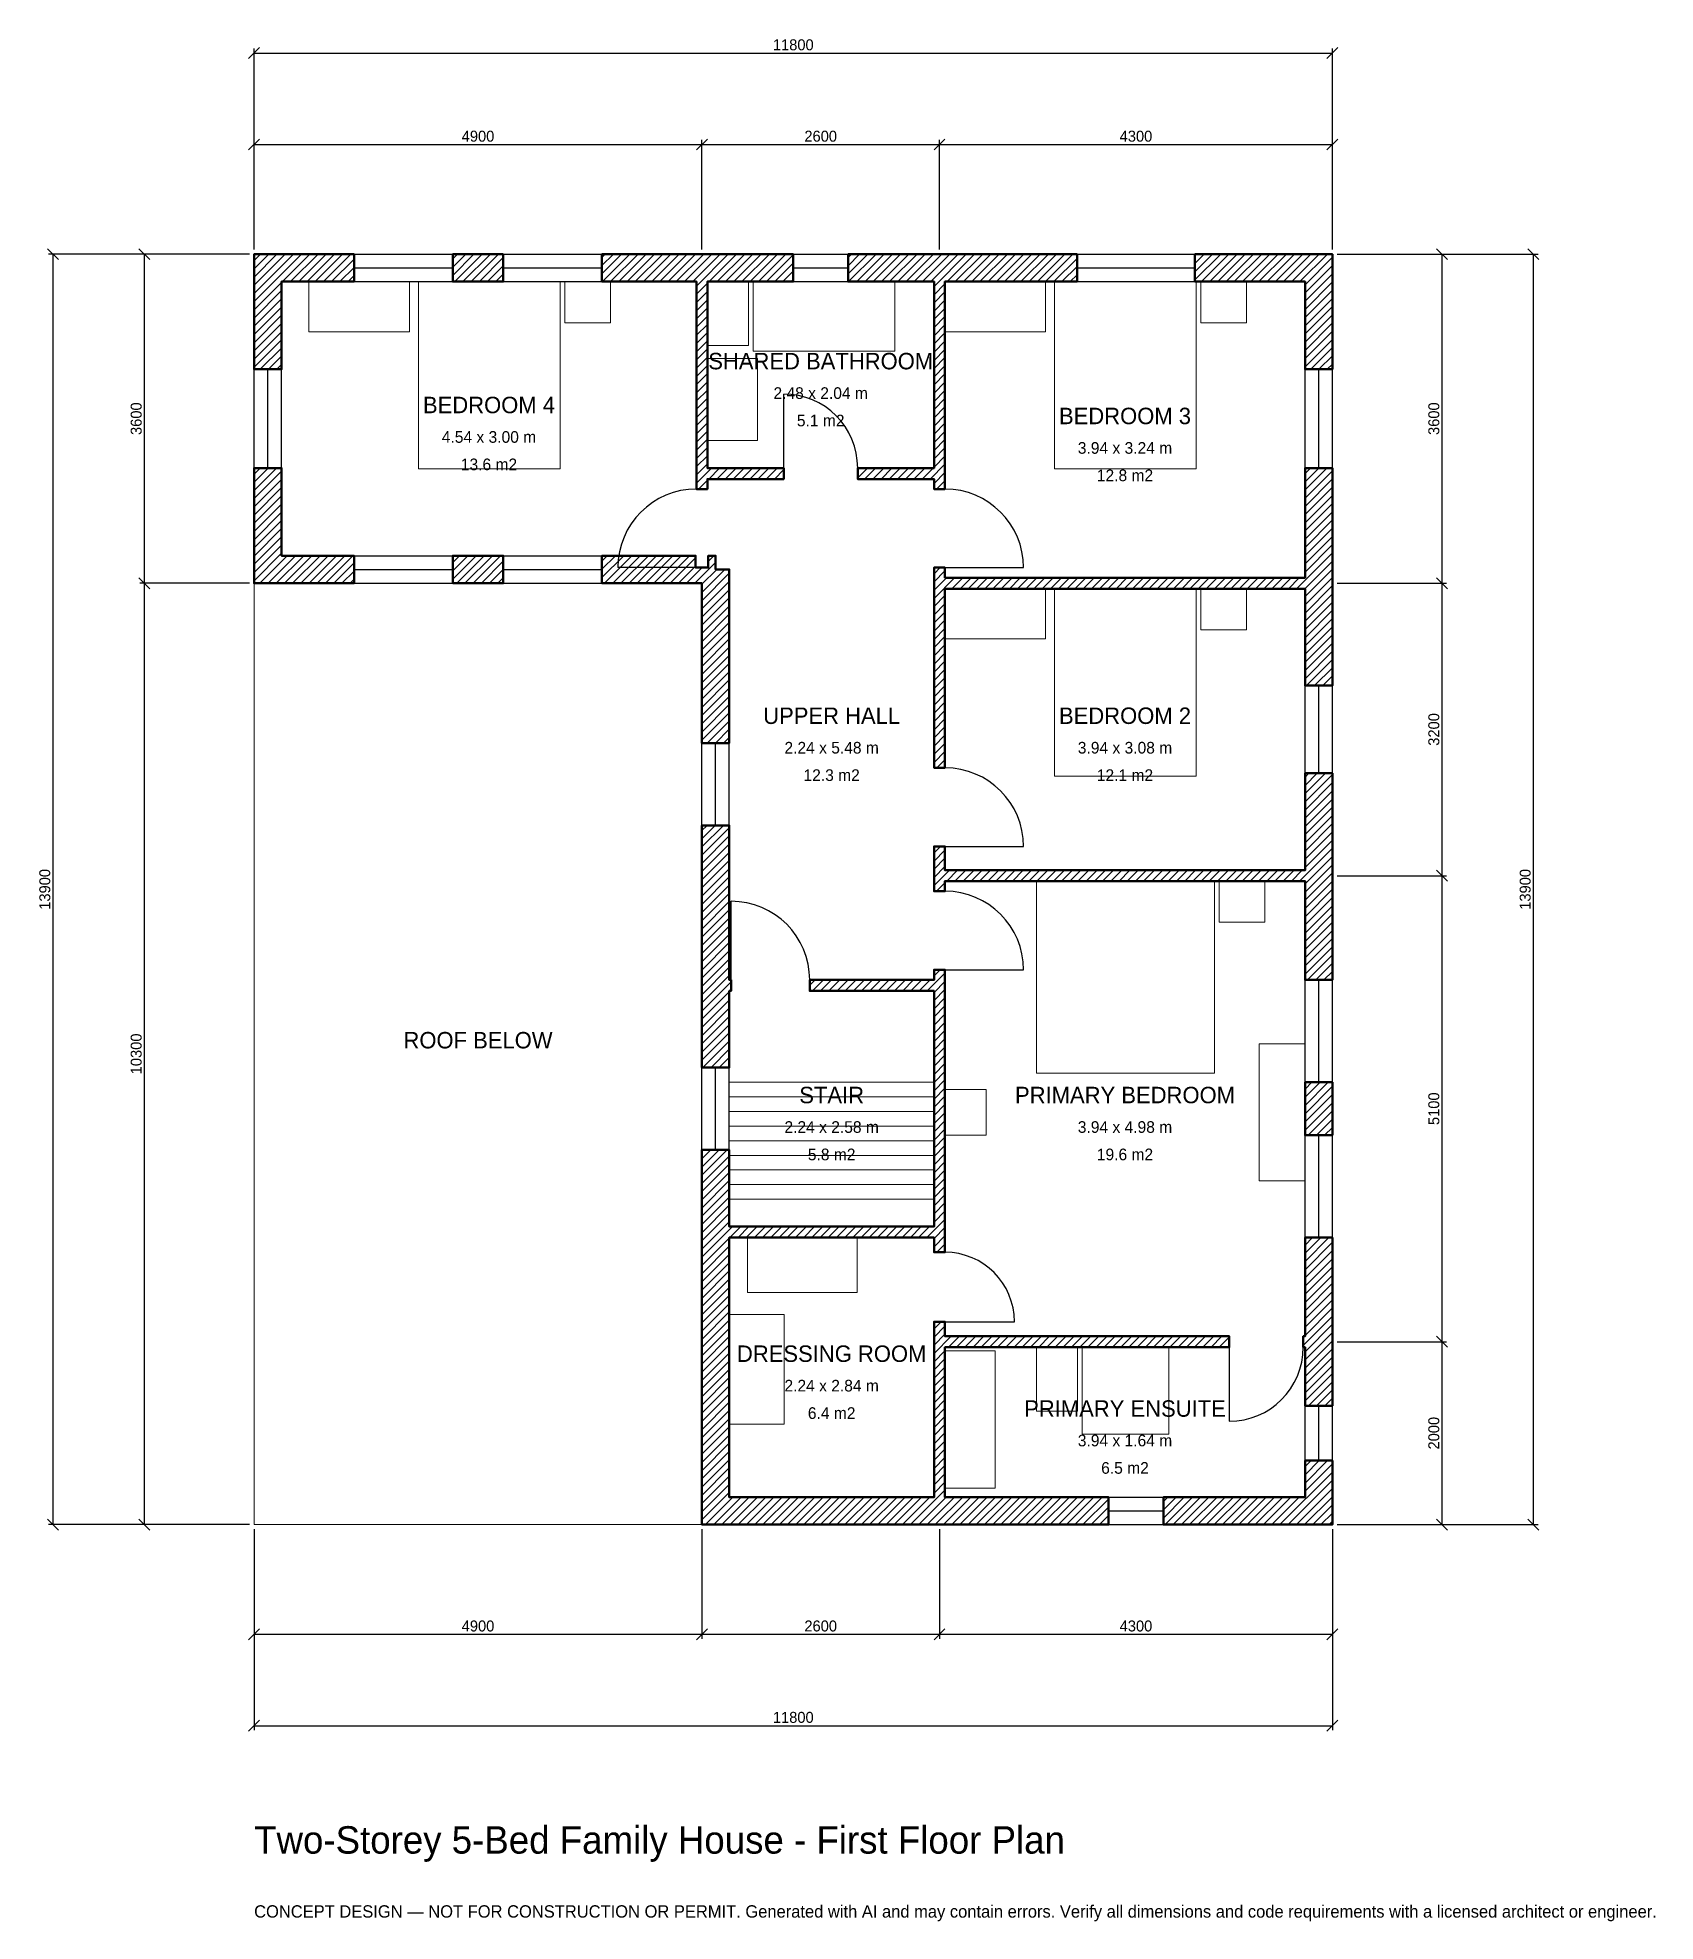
# Model space of a CAD drawing. Header units: millimetres. Extents: x -2369 to 15333, y -4341 to 16269.
import ezdxf
from ezdxf.enums import TextEntityAlignment as Align

# ---------------------------------------------------------------- set-up
doc = ezdxf.new("R2010")
doc.units = ezdxf.units.MM
doc.linetypes.add('DASHED', pattern=[1.524, 1.27, -0.254])
for name, color, linetype, lineweight in [('A-ANNO-DIMS', 1, 'Continuous', 13), ('A-ANNO-TEXT', 7, 'Continuous', 18), ('A-AREA-IDEN', 7, 'Continuous', 18), ('A-DOOR', 2, 'Continuous', 25), ('A-FLOR-FIXT', 9, 'Continuous', 13), ('A-FLOR-STRS', 3, 'Continuous', 18), ('A-FURN', 9, 'Continuous', 13), ('A-GLAZ', 4, 'Continuous', 25), ('A-SITE-PAVE', 8, 'Continuous', 13), ('A-WALL', 7, 'Continuous', 50), ('A-WALL-PATT', 8, 'Continuous', 13)]:
    doc.layers.add(name, color=color, linetype=linetype, lineweight=lineweight)
doc.dimstyles.new('PLAN', dxfattribs={"dimtxt": 120, "dimasz": 80, "dimexe": 50, "dimexo": 50, "dimgap": 30, "dimtad": 1, "dimdec": 0, "dimtsz": 60, "dimcen": 2.5, "dimclrd": 1, "dimclre": 1, "dimazin": 3, "dimtfac": 1, "dimtmove": 0, "dimatfit": 3})

msp = doc.modelspace()

# ---------------------------------------------------------------- hatches: boundary and pattern name
at = {"layer": 'A-WALL-PATT'}
h = msp.add_hatch(dxfattribs=at)
h.set_pattern_fill('ANSI31', color=8, scale=20)
h.paths.add_polyline_path([(7350, 0), (5200, 0), (5200, -0.001), (4900, -0.001), (4900, 0), (4899.999, 0), (4899.999, 300), (4900, 300), (4900, 3050), (4900, 3140), (4899.999, 3140), (4899.999, 3260), (4900, 3260), (4900, 3350), (4900, 4100), (5200, 4100), (5200, 3350), (5200, 3260), (7440, 3260), (7440, 5840), (6080, 5840), (6080, 5960), (7440, 5960), (7440, 6070), (7560, 6070), (7560, 5960), (7560, 5840), (7560, 3260), (7560, 3140), (7560, 2980), (7440, 2980), (7440, 3140), (5200, 3140), (5200, 3050), (5200, 300), (7350, 300), (7440, 300), (7440, 1940), (7440, 2060), (7440, 2220), (7560, 2220), (7560, 2060), (10670, 2060), (10670, 1940), (7560, 1940), (7560, 300), (7650, 300), (9350, 300), (9350, 0), (7650, 0), (7560, 0), (7560, -0.001), (7440, -0.001), (7440, 0), (7350, 0)])
h.paths.add_polyline_path([(4900, 5750), (4900, 5840), (4899.999, 5840), (4899.999, 5960), (4900, 5960), (4900, 6050), (4900, 7650), (5200, 7650), (5200, 6050), (5200, 5960), (5220, 5960), (5220, 5840), (5200, 5840), (5200, 5750), (5200, 5000), (4900, 5000), (4900, 5750)])
h.paths.add_polyline_path([(4900, 10240), (4899.999, 10240), (4899.999, 10299.999), (4840, 10299.999), (4840, 10300), (3806.6667, 10300), (3806.6667, 10600), (4830, 10600), (4830, 10470), (4970, 10470), (4970, 10600), (5050, 10600), (5050, 10450), (5200, 10450), (5200, 8550), (4900, 8550), (4900, 10240)])
h.paths.add_polyline_path([(2173.3333, 10300), (2173.3333, 10600), (2726.6667, 10600), (2726.6667, 10300), (2173.3333, 10300)])
h.paths.add_polyline_path([(300, 10300), (300, 10299.999), (0, 10299.999), (0, 10300), (-0.001, 10300), (-0.001, 10600), (0, 10600), (0, 11560), (300, 11560), (300, 10600), (1093.3333, 10600), (1093.3333, 10300), (300, 10300)])
h.paths.add_polyline_path([(0, 13600), (-0.001, 13600), (-0.001, 13900), (0, 13900), (0, 13900.001), (300, 13900.001), (300, 13900), (1093.3333, 13900), (1093.3333, 13600), (300, 13600), (300, 12640), (0, 12640), (0, 13600)])
h.paths.add_polyline_path([(2726.6667, 13900), (2726.6667, 13600), (2173.3333, 13600), (2173.3333, 13900), (2726.6667, 13900)])
h.paths.add_polyline_path([(4750, 13900), (4840, 13900), (4840, 13900.001), (4960, 13900.001), (4960, 13900), (5050, 13900), (5900, 13900), (5900, 13600), (5050, 13600), (4960, 13600), (4960, 11560), (5795, 11560), (5795, 11440), (4960, 11440), (4960, 11330), (4840, 11330), (4840, 11440), (4840, 11560), (4840, 13600), (4750, 13600), (3806.6667, 13600), (3806.6667, 13900), (4750, 13900)])
h.paths.add_polyline_path([(7350, 13900), (7440, 13900), (7440, 13900.001), (7560, 13900.001), (7560, 13900), (7650, 13900), (9005, 13900), (9005, 13600), (7650, 13600), (7560, 13600), (7560, 11560), (7560, 11440), (7560, 11330), (7440, 11330), (7440, 11440), (6605, 11440), (6605, 11560), (7440, 11560), (7440, 13600), (7350, 13600), (6500, 13600), (6500, 13900), (7350, 13900)])
h.paths.add_polyline_path([(11500, 13900), (11500, 13900.001), (11800, 13900.001), (11800, 13900), (11800.001, 13900), (11800.001, 13600), (11800, 13600), (11800, 12640), (11500, 12640), (11500, 13600), (10295, 13600), (10295, 13900), (11500, 13900)])
h.paths.add_polyline_path([(11800, 10450), (11800, 10360), (11800.001, 10360), (11800.001, 10240), (11800, 10240), (11800, 10150), (11800, 9180), (11500, 9180), (11500, 10150), (11500, 10240), (7560, 10240), (7560, 8280), (7440, 8280), (7440, 10240), (7440, 10360), (7440, 10470), (7560, 10470), (7560, 10360), (11500, 10360), (11500, 10450), (11500, 11560), (11800, 11560), (11800, 10450)])
h.paths.add_polyline_path([(11800, 7250), (11800, 7160), (11800.001, 7160), (11800.001, 7040), (11800, 7040), (11800, 6950), (11800, 5960), (11500, 5960), (11500, 6950), (11500, 7040), (7560, 7040), (7560, 6930), (7440, 6930), (7440, 7040), (7440, 7160), (7440, 7420), (7560, 7420), (7560, 7160), (11500, 7160), (11500, 7250), (11500, 8220), (11800, 8220), (11800, 7250)])
h.paths.add_polyline_path([(11800, 4260), (11500, 4260), (11500, 4840), (11800, 4840), (11800, 4260)])
h.paths.add_polyline_path([(11800, 2150), (11800, 2060), (11800.001, 2060), (11800.001, 1940), (11800, 1940), (11800, 1850), (11800, 1300), (11500, 1300), (11500, 1850), (11500, 1940), (11480, 1940), (11480, 2060), (11500, 2060), (11500, 2150), (11500, 3140), (11800, 3140), (11800, 2150)])
h.paths.add_polyline_path([(11800, 300), (11800.001, 300), (11800.001, 0), (11800, 0), (11800, -0.001), (11500, -0.001), (11500, 0), (9950, 0), (9950, 300), (11500, 300), (11500, 700), (11800, 700), (11800, 300)])

# ---------------------------------------------------------------- linework, layer by layer
at = {"layer": 'A-DOOR'}
for p, q in [((5795, 11560), (5795, 12370)), ((4840, 10470), (3980, 10470)), ((7560, 10470), (8420, 10470)), ((7560, 7420), (8420, 7420)), ((5220, 5960), (5220, 6820)), ((7560, 6070), (8420, 6070)), ((7560, 2220), (8320, 2220)), ((10670, 1940), (10670, 1130))]:
    msp.add_line(p, q, dxfattribs=at)
for centre, radius, start, end in [((5795, 11560), 810, 0, 90), ((4840, 10470), 860, 90, 180), ((7560, 10470), 860, 0, 90), ((7560, 7420), 860, 0, 90), ((5220, 5960), 860, 0, 90), ((7560, 6070), 860, 0, 90), ((7560, 2220), 760, 0, 90), ((10670, 1940), 810, 270, 360)]:
    msp.add_arc(centre, radius, start, end, dxfattribs=at)
at = {"layer": 'A-FLOR-FIXT'}
for points in [[(4960, 12900), (5410, 12900), (5410, 13600), (4960, 13600)], [(5460, 12840), (7010, 12840), (7010, 13600), (5460, 13600)], [(4960, 11860), (5510, 11860), (5510, 12760), (4960, 12760)], [(7560, 400), (8110, 400), (8110, 1900), (7560, 1900)], [(8560, 1240), (9010, 1240), (9010, 1940), (8560, 1940)], [(9060, 990), (10010, 990), (10010, 1940), (9060, 1940)]]:
    msp.add_lwpolyline(points, close=True, dxfattribs=at)
at = {"layer": 'A-FLOR-STRS'}
for p, q in [((5200, 4840), (7440, 4840)), ((5200, 4680), (7440, 4680)), ((5200, 4520), (7440, 4520)), ((5200, 4360), (7440, 4360)), ((5200, 4200), (7440, 4200)), ((5200, 4040), (7440, 4040)), ((5200, 3880), (7440, 3880)), ((5200, 3720), (7440, 3720)), ((5200, 3560), (7440, 3560))]:
    msp.add_line(p, q, dxfattribs=at)
at = {"layer": 'A-FURN'}
for points in [[(600, 13050), (1700, 13050), (1700, 13600), (600, 13600)], [(1800, 11550), (3350, 11550), (3350, 13600), (1800, 13600)], [(3400, 13150), (3900, 13150), (3900, 13600), (3400, 13600)], [(7560, 13050), (8660, 13050), (8660, 13600), (7560, 13600)], [(8760, 11550), (10310, 11550), (10310, 13600), (8760, 13600)], [(10360, 13150), (10860, 13150), (10860, 13600), (10360, 13600)], [(7560, 9690), (8660, 9690), (8660, 10240), (7560, 10240)], [(8760, 8190), (10310, 8190), (10310, 10240), (8760, 10240)], [(10360, 9790), (10860, 9790), (10860, 10240), (10360, 10240)], [(8560, 4940), (10510, 4940), (10510, 7040), (8560, 7040)], [(10560, 6590), (11060, 6590), (11060, 7040), (10560, 7040)], [(11000, 3760), (11500, 3760), (11500, 5260), (11000, 5260)], [(7560, 4260), (8010, 4260), (8010, 4760), (7560, 4760)], [(5400, 2540), (6600, 2540), (6600, 3140), (5400, 3140)], [(5200, 1100), (5800, 1100), (5800, 2300), (5200, 2300)]]:
    msp.add_lwpolyline(points, close=True, dxfattribs=at)
at = {"layer": 'A-GLAZ'}
for p, q in [((1093.3333, 13900), (2173.3333, 13900)), ((2726.6667, 13900), (3806.6667, 13900)), ((5900, 13900), (6500, 13900)), ((9005, 13900), (10295, 13900)), ((1093.3333, 13750), (2173.3333, 13750)), ((2726.6667, 13750), (3806.6667, 13750)), ((5900, 13750), (6500, 13750)), ((9005, 13750), (10295, 13750)), ((1093.3333, 13600), (2173.3333, 13600)), ((2726.6667, 13600), (3806.6667, 13600)), ((5900, 13600), (6500, 13600)), ((9005, 13600), (10295, 13600)), ((0, 11560), (0, 12640)), ((150, 11560), (150, 12640)), ((300, 11560), (300, 12640)), ((11500, 11560), (11500, 12640)), ((11650, 11560), (11650, 12640)), ((11800, 11560), (11800, 12640)), ((1093.3333, 10600), (2173.3333, 10600)), ((2726.6667, 10600), (3806.6667, 10600)), ((1093.3333, 10450), (2173.3333, 10450)), ((2726.6667, 10450), (3806.6667, 10450)), ((1093.3333, 10300), (2173.3333, 10300)), ((2726.6667, 10300), (3806.6667, 10300)), ((11500, 8220), (11500, 9180)), ((11650, 8220), (11650, 9180)), ((11800, 8220), (11800, 9180)), ((4900, 7650), (4900, 8550)), ((5050, 7650), (5050, 8550)), ((5200, 7650), (5200, 8550)), ((11500, 4840), (11500, 5960)), ((11650, 4840), (11650, 5960)), ((11800, 4840), (11800, 5960)), ((4900, 4100), (4900, 5000)), ((5050, 4100), (5050, 5000)), ((5200, 4100), (5200, 5000)), ((11500, 3140), (11500, 4260)), ((11650, 3140), (11650, 4260)), ((11800, 3140), (11800, 4260)), ((11500, 700), (11500, 1300)), ((11650, 700), (11650, 1300)), ((11800, 700), (11800, 1300)), ((9350, 300), (9950, 300)), ((9350, 150), (9950, 150)), ((9350, 0), (9950, 0))]:
    msp.add_line(p, q, dxfattribs=at)
at = {"layer": 'A-SITE-PAVE', "linetype": 'DASHED'}
msp.add_lwpolyline([(0, 0), (4900, 0), (4900, 10300), (0, 10300)], close=True, dxfattribs=at)
at = {"layer": 'A-WALL'}
for points in [[(0, 13600), (-0.001, 13600), (-0.001, 13900), (0, 13900), (0, 13900.001), (300, 13900.001), (300, 13900), (1093.3333, 13900), (1093.3333, 13600), (300, 13600), (300, 12640), (0, 12640), (0, 13600)], [(2726.6667, 13900), (2726.6667, 13600), (2173.3333, 13600), (2173.3333, 13900), (2726.6667, 13900)], [(4750, 13900), (4840, 13900), (4840, 13900.001), (4960, 13900.001), (4960, 13900), (5050, 13900), (5900, 13900), (5900, 13600), (5050, 13600), (4960, 13600), (4960, 11560), (5795, 11560), (5795, 11440), (4960, 11440), (4960, 11330), (4840, 11330), (4840, 11440), (4840, 11560), (4840, 13600), (4750, 13600), (3806.6667, 13600), (3806.6667, 13900), (4750, 13900)], [(7350, 13900), (7440, 13900), (7440, 13900.001), (7560, 13900.001), (7560, 13900), (7650, 13900), (9005, 13900), (9005, 13600), (7650, 13600), (7560, 13600), (7560, 11560), (7560, 11440), (7560, 11330), (7440, 11330), (7440, 11440), (6605, 11440), (6605, 11560), (7440, 11560), (7440, 13600), (7350, 13600), (6500, 13600), (6500, 13900), (7350, 13900)], [(11500, 13900), (11500, 13900.001), (11800, 13900.001), (11800, 13900), (11800.001, 13900), (11800.001, 13600), (11800, 13600), (11800, 12640), (11500, 12640), (11500, 13600), (10295, 13600), (10295, 13900), (11500, 13900)], [(300, 10300), (300, 10299.999), (0, 10299.999), (0, 10300), (-0.001, 10300), (-0.001, 10600), (0, 10600), (0, 11560), (300, 11560), (300, 10600), (1093.3333, 10600), (1093.3333, 10300), (300, 10300)], [(11800, 10450), (11800, 10360), (11800.001, 10360), (11800.001, 10240), (11800, 10240), (11800, 10150), (11800, 9180), (11500, 9180), (11500, 10150), (11500, 10240), (7560, 10240), (7560, 8280), (7440, 8280), (7440, 10240), (7440, 10360), (7440, 10470), (7560, 10470), (7560, 10360), (11500, 10360), (11500, 10450), (11500, 11560), (11800, 11560), (11800, 10450)], [(2173.3333, 10300), (2173.3333, 10600), (2726.6667, 10600), (2726.6667, 10300), (2173.3333, 10300)], [(4900, 10240), (4899.999, 10240), (4899.999, 10299.999), (4840, 10299.999), (4840, 10300), (3806.6667, 10300), (3806.6667, 10600), (4830, 10600), (4830, 10470), (4970, 10470), (4970, 10600), (5050, 10600), (5050, 10450), (5200, 10450), (5200, 8550), (4900, 8550), (4900, 10240)], [(11800, 7250), (11800, 7160), (11800.001, 7160), (11800.001, 7040), (11800, 7040), (11800, 6950), (11800, 5960), (11500, 5960), (11500, 6950), (11500, 7040), (7560, 7040), (7560, 6930), (7440, 6930), (7440, 7040), (7440, 7160), (7440, 7420), (7560, 7420), (7560, 7160), (11500, 7160), (11500, 7250), (11500, 8220), (11800, 8220), (11800, 7250)], [(4900, 5750), (4900, 5840), (4899.999, 5840), (4899.999, 5960), (4900, 5960), (4900, 6050), (4900, 7650), (5200, 7650), (5200, 6050), (5200, 5960), (5220, 5960), (5220, 5840), (5200, 5840), (5200, 5750), (5200, 5000), (4900, 5000), (4900, 5750)], [(7350, 0), (5200, 0), (5200, -0.001), (4900, -0.001), (4900, 0), (4899.999, 0), (4899.999, 300), (4900, 300), (4900, 3050), (4900, 3140), (4899.999, 3140), (4899.999, 3260), (4900, 3260), (4900, 3350), (4900, 4100), (5200, 4100), (5200, 3350), (5200, 3260), (7440, 3260), (7440, 5840), (6080, 5840), (6080, 5960), (7440, 5960), (7440, 6070), (7560, 6070), (7560, 5960), (7560, 5840), (7560, 3260), (7560, 3140), (7560, 2980), (7440, 2980), (7440, 3140), (5200, 3140), (5200, 3050), (5200, 300), (7350, 300), (7440, 300), (7440, 1940), (7440, 2060), (7440, 2220), (7560, 2220), (7560, 2060), (10670, 2060), (10670, 1940), (7560, 1940), (7560, 300), (7650, 300), (9350, 300), (9350, 0), (7650, 0), (7560, 0), (7560, -0.001), (7440, -0.001), (7440, 0), (7350, 0)], [(11800, 4260), (11500, 4260), (11500, 4840), (11800, 4840), (11800, 4260)], [(11800, 2150), (11800, 2060), (11800.001, 2060), (11800.001, 1940), (11800, 1940), (11800, 1850), (11800, 1300), (11500, 1300), (11500, 1850), (11500, 1940), (11480, 1940), (11480, 2060), (11500, 2060), (11500, 2150), (11500, 3140), (11800, 3140), (11800, 2150)], [(11800, 300), (11800.001, 300), (11800.001, 0), (11800, 0), (11800, -0.001), (11500, -0.001), (11500, 0), (9950, 0), (9950, 300), (11500, 300), (11500, 700), (11800, 700), (11800, 300)]]:
    msp.add_lwpolyline(points, close=True, dxfattribs=at)

# ---------------------------------------------------------------- texts
at = {"layer": 'A-ANNO-TEXT'}
for s, height, p in [('Two-Storey 5-Bed Family House - First Floor Plan', 300, (0, -3600)), ('CONCEPT DESIGN — NOT FOR CONSTRUCTION OR PERMIT. Generated with AI and may contain errors. Verify all dimensions and code requirements with a licensed architect or engineer.', 135, (0, -4300))]:
    msp.add_text(s, height=height, dxfattribs=at).set_placement(p)
at = {"layer": 'A-AREA-IDEN'}
for s, height, p in [('SHARED BATHROOM', 180, (6200, 12730)), ('2.48 x 2.04 m', 127.5, (6200, 12380)), ('BEDROOM 4', 180, (2570, 12250)), ('BEDROOM 3', 180, (9530, 12130)), ('4.54 x 3.00 m', 127.5, (2570, 11900)), ('5.1 m2', 127.5, (6200, 12080)), ('3.94 x 3.24 m', 127.5, (9530, 11780)), ('13.6 m2', 127.5, (2570, 11600)), ('12.8 m2', 127.5, (9530, 11480)), ('UPPER HALL', 180, (6320, 8850)), ('BEDROOM 2', 180, (9530, 8850)), ('2.24 x 5.48 m', 127.5, (6320, 8500)), ('3.94 x 3.08 m', 127.5, (9530, 8500)), ('12.3 m2', 127.5, (6320, 8200)), ('12.1 m2', 127.5, (9530, 8200)), ('ROOF BELOW', 180, (2450, 5300)), ('STAIR', 180, (6320, 4700)), ('PRIMARY BEDROOM', 180, (9530, 4700)), ('2.24 x 2.58 m', 127.5, (6320, 4350)), ('3.94 x 4.98 m', 127.5, (9530, 4350)), ('5.8 m2', 127.5, (6320, 4050)), ('19.6 m2', 127.5, (9530, 4050)), ('DRESSING ROOM', 180, (6320, 1870)), ('2.24 x 2.84 m', 127.5, (6320, 1520)), ('6.4 m2', 127.5, (6320, 1220)), ('PRIMARY ENSUITE', 180, (9530, 1270)), ('3.94 x 1.64 m', 127.5, (9530, 920)), ('6.5 m2', 127.5, (9530, 620))]:
    msp.add_text(s, height=height, dxfattribs=at).set_placement(p, align=Align.MIDDLE_CENTER)

# ---------------------------------------------------------------- dimensions: what is measured, and where the dimension line sits
at = {"layer": 'A-ANNO-DIMS'}
for base, p1, p2, text in [((0, 16100), (0, 13900), (11800, 13900), '11800'), ((0, 15100), (0, 13900), (4900, 13900), '4900'), ((4900, 15100), (4900, 13900), (7500, 13900), '2600'), ((7500, 15100), (7500, 13900), (11800, 13900), '4300'), ((0, -1200), (0, 0), (4900, 0), '4900'), ((0, -2200), (0, 0), (11800, 0), '11800'), ((4900, -1200), (4900, 0), (7500, 0), '2600'), ((7500, -1200), (7500, 0), (11800, 0), '4300')]:
    msp.add_linear_dim(base=base, p1=p1, p2=p2, text=text, dimstyle='PLAN', dxfattribs=at).render()
for base, p1, p2, text in [((-2200, 0), (0, 0), (0, 13900), '13900'), ((-1200, 10300), (0, 10300), (0, 13900), '3600'), ((13000, 10300), (11800, 10300), (11800, 13900), '3600'), ((14000, 0), (11800, 0), (11800, 13900), '13900'), ((-1200, 0), (0, 0), (0, 10300), '10300'), ((13000, 7100), (11800, 7100), (11800, 10300), '3200'), ((13000, 2000), (11800, 2000), (11800, 7100), '5100'), ((13000, 0), (11800, 0), (11800, 2000), '2000')]:
    msp.add_linear_dim(base=base, p1=p1, p2=p2, angle=90, text=text, dimstyle='PLAN', dxfattribs=at).render()

doc.saveas('drawing.dxf')
